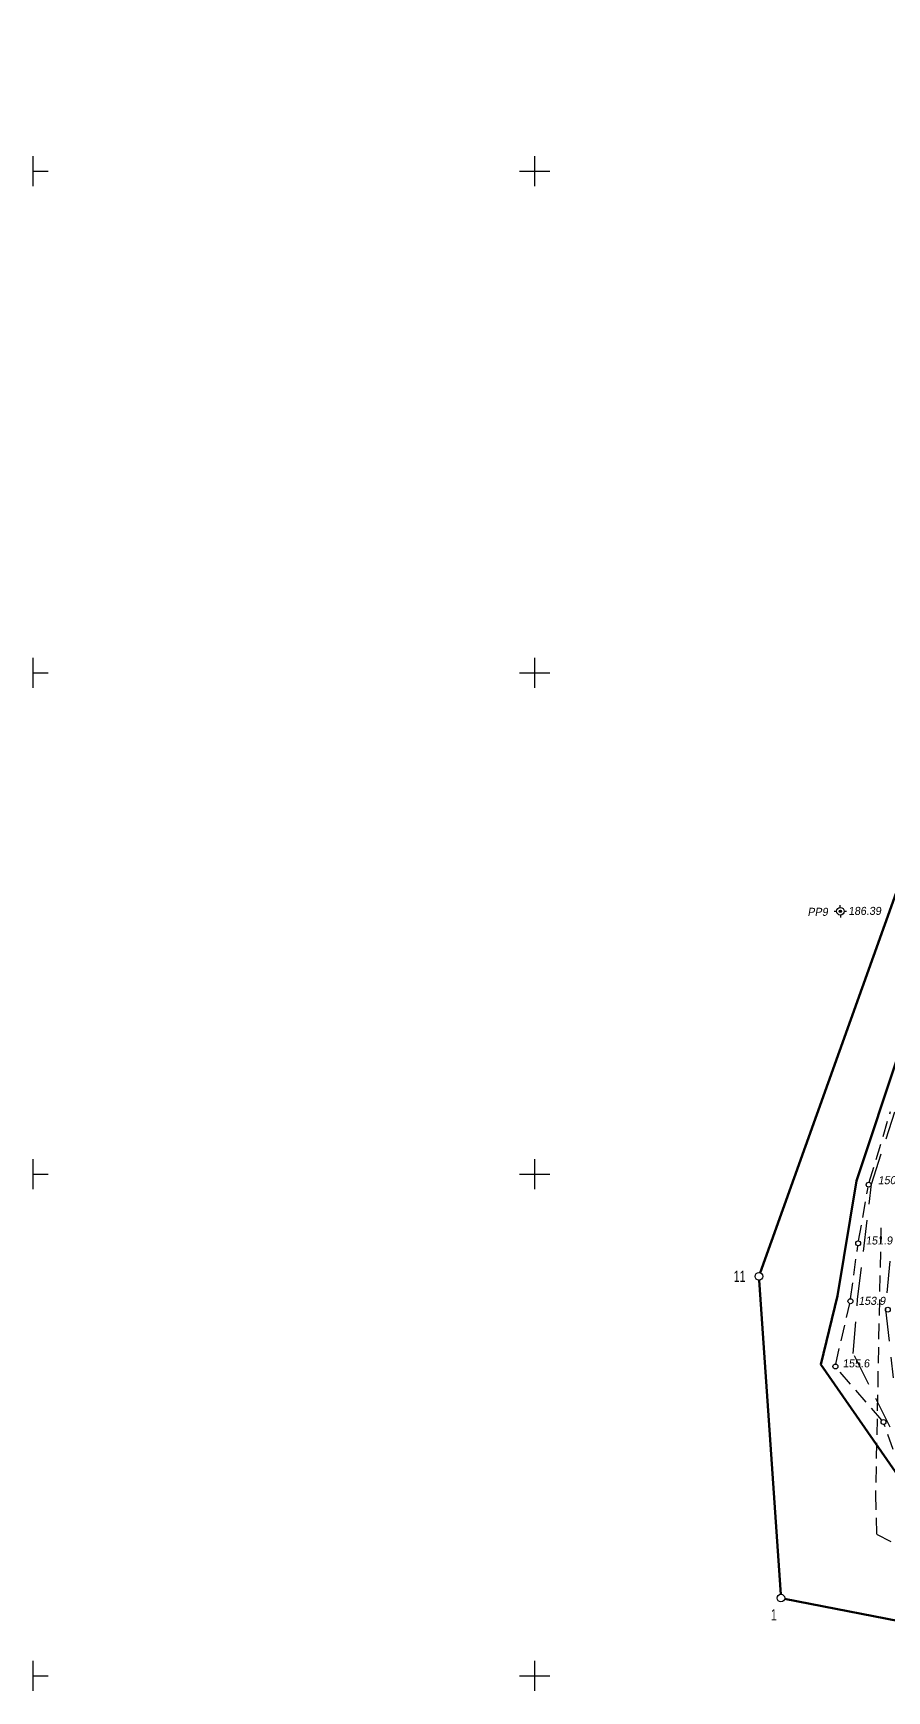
# Model space of a CAD drawing. Header units: millimetres. Extents: x 3233000 to 6468300, y 5635132 to 11269398.
# Drawn here: x 3233000 to 3233340, y 5635194 to 5635855 of the extents above; entities that cross this region are included whole.
import ezdxf
from ezdxf.enums import TextEntityAlignment as Align

# ---------------------------------------------------------------- set-up
doc = ezdxf.new("R2010")
doc.units = ezdxf.units.MM
doc.header["$LTSCALE"] = 2
doc.header["$PDMODE"] = 32
doc.header["$PDSIZE"] = 0.3
doc.linetypes.add('DASHED2', pattern=[9.525, 6.35, -3.175])
doc.linetypes.add('HIDDEN2', pattern=[4.7625, 3.175, -1.5875])
for name, color, linetype in [('POINT_OBJ', 7, 'Continuous'), ('АВТ_ДОР', 7, 'Continuous'), ('ввскр.бровка', 7, 'Continuous'), ('ВЫСОТЫ', 7, 'Continuous'), ('Гірничий відвід', 7, 'Continuous'), ('ИМЕНА', 7, 'Continuous'), ('кресты', 7, 'Continuous'), ('нвскр.бровка', 7, 'Continuous'), ('ПИКЕТЫ', 7, 'Continuous'), ('ПУНКТЫ', 7, 'Continuous')]:
    doc.layers.add(name, color=color, linetype=linetype)
doc.styles.add('grad', font='grad.shx')
doc.styles.add('universw', font='universw.shx', dxfattribs={"oblique": 10})
doc.styles.add('user', font='symeteo.shx', dxfattribs={"height": 2.5})

# ---------------------------------------------------------------- blocks, each defined once
blk = doc.blocks.new('5_1')
at = {"linetype": 'Continuous'}
h = blk.add_hatch(color=7, dxfattribs=at)
edge = h.paths.add_edge_path()
edge.add_arc((0, 0), 0.0588, 0, 360)
at = {"color": 7, "linetype": 'Continuous'}
for p, q in [((-0.75, 0), (-1.25, 0)), ((0, 0.75), (0, 1.25)), ((0.75, 0), (1.25, 0)), ((0, -0.75), (0, -1.25))]:
    blk.add_line(p, q, dxfattribs=at)
for radius in [0.75, 0.0588]:
    blk.add_circle((0, 0), radius, dxfattribs=at)
at = {"color": 7, "linetype": 'Continuous', "style": 'grad', "oblique": 10, "width": 0.7}
blk.add_attdef('P37', text='', height=2.5, dxfattribs=at).set_placement((-2, 0), align=Align.MIDDLE_RIGHT)
at = {"color": 7, "linetype": 'Continuous', "style": 'user', "flags": 8}
blk.add_attdef('ddddd', text='', height=2.5, dxfattribs=at).set_placement((2, 0), align=Align.MIDDLE_LEFT)
at = {"color": 7, "linetype": 'Continuous', "style": 'grad', "oblique": 10, "width": 0.7}
blk.add_attdef('P4', (2, 0.7), '', height=2.5, dxfattribs=at)
blk.add_attdef('P69', text='', height=2.5, dxfattribs=at).set_placement((2, -0.7), align=Align.TOP_LEFT)

msp = doc.modelspace()

# ---------------------------------------------------------------- hatches: boundary and pattern name
at = {"layer": 'ПИКЕТЫ', "linetype": 'Continuous'}
h = msp.add_hatch(color=7, dxfattribs=at)
edge = h.paths.add_edge_path()
edge.add_arc((3233321.88, 5635504.87), 0.48, 0, 360)

# ---------------------------------------------------------------- linework, layer by layer
at = {"color": 2, "linetype": 'HIDDEN2'}
msp.add_lwpolyline([(3233338.01, 5635378.65), (3233335.92, 5635272.49), (3233336.34, 5635256.48), (3233351.54, 5635248.59), (3233584.02, 5635211.01)], dxfattribs=at)
at = {"layer": 'POINT_OBJ', "color": 7, "linetype": 'Continuous'}
msp.add_point((3233321.88, 5635504.87, 190.68), dxfattribs=at)
at = {"layer": 'АВТ_ДОР', "color": 7, "linetype": 'DASHED2'}
for points in [[(3233341.73, 5635299.19), (3233327, 5635328.52), (3233328.78, 5635350.24), (3233334.3, 5635396.03), (3233343.58, 5635424.94)], [(3233341.63, 5635365.36), (3233339.83, 5635346.05), (3233342.96, 5635318.82)]]:
    msp.add_lwpolyline(points, dxfattribs=at)
at = {"layer": 'ввскр.бровка', "color": 7, "lineweight": 40}
msp.add_lwpolyline([(3233421.65, 5635601.57), (3233416.32, 5635581.56), (3233362.89, 5635501.38), (3233328.29, 5635397.44), (3233320.75, 5635351.47), (3233314.07, 5635324.2), (3233347.12, 5635276.62)], dxfattribs=at)
at = {"layer": 'Гірничий відвід', "color": 7, "linetype": 'Continuous', "lineweight": 40}
msp.add_line((3233299.66, 5635230.69), (3233486.33, 5635194.19), dxfattribs=at)
for points in [[(3233289.93, 5635360.72), (3233466.87, 5635855.06)], [(3233298.08, 5635232.48), (3233289.53, 5635357.79)]]:
    msp.add_lwpolyline(points, dxfattribs=at)
at = {"layer": 'кресты', "color": 7, "linetype": 'Continuous'}
for p, q in [((3233000, 5635794), (3233000, 5635806)), ((3233200, 5635794), (3233200, 5635806)), ((3233000, 5635800), (3233006, 5635800)), ((3233194, 5635800), (3233206, 5635800)), ((3233000, 5635594), (3233000, 5635606)), ((3233200, 5635594), (3233200, 5635606)), ((3233000, 5635600), (3233006, 5635600)), ((3233194, 5635600), (3233206, 5635600)), ((3233000, 5635394), (3233000, 5635406)), ((3233200, 5635394), (3233200, 5635406)), ((3233000, 5635400), (3233006, 5635400)), ((3233194, 5635400), (3233206, 5635400)), ((3233000, 5635194), (3233000, 5635206)), ((3233200, 5635194), (3233200, 5635206)), ((3233000, 5635200), (3233006, 5635200)), ((3233194, 5635200), (3233206, 5635200))]:
    msp.add_line(p, q, dxfattribs=at)
at = {"layer": 'нвскр.бровка', "color": 7, "linetype": 'HIDDEN2'}
for points in [[(3233333.41, 5635396.8), (3233341.88, 5635425.01)], [(3233329.14, 5635373.42), (3233332.95, 5635394.88)], [(3233325.98, 5635350.36), (3233328.83, 5635371.47)], [(3233320.03, 5635324.33), (3233325.63, 5635348.43)], [(3233338.43, 5635301.95), (3233320.53, 5635322.59)], [(3233346.07, 5635281.27), (3233339.38, 5635300.26)]]:
    msp.add_lwpolyline(points, dxfattribs=at)
at = {"layer": 'нвскр.бровка', "color": 7}
for centre in [(3233289.42, 5635359.3), (3233298.18, 5635230.98)]:
    msp.add_circle(centre, 1.51, dxfattribs=at)
at = {"layer": 'ПИКЕТЫ', "color": 7, "linetype": 'Continuous'}
msp.add_circle((3233321.88, 5635504.87, 190.68), 0.48, dxfattribs=at)
at = {"layer": 'ПИКЕТЫ'}
for centre in [(3233333.18, 5635395.84), (3233328.98, 5635372.45), (3233325.9, 5635349.38), (3233340.82, 5635346.01), (3233319.9, 5635323.35), (3233339.09, 5635301.21)]:
    msp.add_circle(centre, 0.989, dxfattribs=at)

# ---------------------------------------------------------------- block references
at = {"layer": 'ПУНКТЫ', "color": 7, "linetype": 'Continuous', "xscale": 2, "yscale": 2, "zscale": 2, "rotation": 0.7079295605870272}
msp.add_blockref('5_1', (3233321.88, 5635504.87), dxfattribs=at)

# ---------------------------------------------------------------- texts
at = {"layer": 'ВЫСОТЫ', "style": 'universw', "oblique": 6}
for tag, p in [('186.39', (3233325.1, 5635503.43, 190.68)), ('151.9', (3233331.99, 5635372, 151.88)), ('155.6', (3233322.83, 5635323, 155.63))]:
    msp.add_attdef(tag, p, '', height=3.2, dxfattribs=at)
at = {"layer": 'ВЫСОТЫ', "style": 'universw', "oblique": 10}
for tag, p in [('150.1', (3233342.2, 5635396.04, 150.07)), ('153.9', (3233334.42, 5635347.93, 153.87))]:
    msp.add_attdef(tag, text='', height=3.2, dxfattribs=at).set_placement(p, align=Align.CENTER)
at = {"layer": 'ИМЕНА', "style": 'universw', "oblique": 10}
msp.add_attdef('PP9', text='', height=3.2, dxfattribs=at).set_placement((3233312.82, 5635503.06, 190.68), align=Align.CENTER)
at = {"layer": 'ИМЕНА', "color": 0, "style": 'grad', "width": 0.7}
for tag, p in [('11', (3233284.06, 5635357.04)), ('1', (3233296.51, 5635222.06))]:
    msp.add_attdef(tag, text='', height=4.5, dxfattribs=at).set_placement(p, align=Align.RIGHT)

doc.saveas('drawing.dxf')
